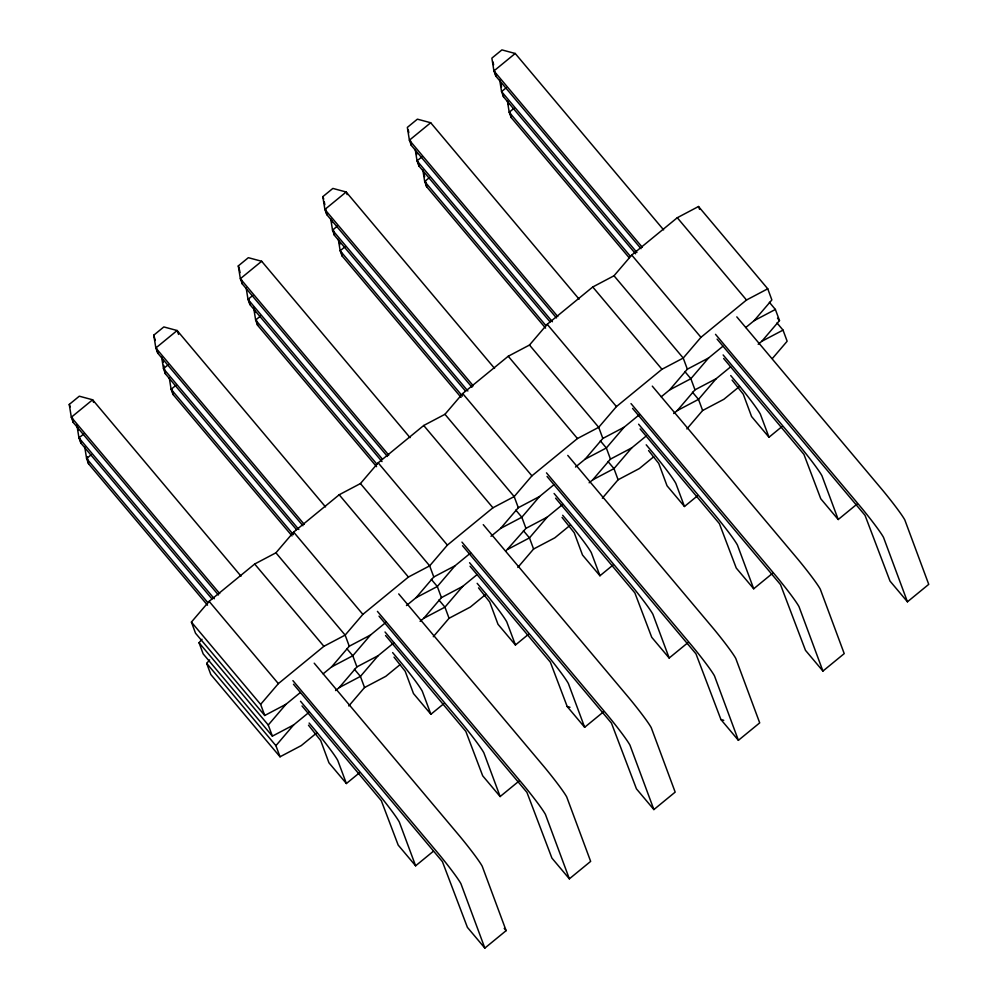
<?xml version="1.0" encoding="UTF-8"?>
<svg xmlns="http://www.w3.org/2000/svg" width="998" height="998" viewBox="0 0 998 998"><rect width="100%" height="100%" fill="white"/><g stroke="black" fill="none" stroke-linecap="round" stroke-linejoin="round"><path stroke-width="1.5" d="M300.373 692.5L285.989 704.276L264.744 715.491L195.521 633.206L191.404 622.078L209.131 601.345L254.677 564.02L275.922 552.817L293.649 532.084L339.195 494.759L360.44 483.556L378.167 462.823L423.713 425.497L444.958 414.295L462.685 393.561L508.231 356.249L529.489 345.034L547.203 324.3L592.75 286.987L614.007 275.772L631.734 255.051L677.28 217.726L698.525 206.511L767.749 288.796L771.866 299.936L754.139 320.657L745.755 327.531M309.218 712.173L293.637 724.935L272.379 736.137L203.155 653.852L199.039 642.724L201.995 639.269M316.853 732.819L301.271 745.593L280.026 756.796L210.803 674.511L206.686 663.383L209.63 659.928M264.744 715.491L260.628 704.363L278.355 683.63L323.901 646.305L345.146 635.102L362.873 614.369L408.419 577.044L429.664 565.841L447.391 545.108L492.937 507.782L514.182 496.58L531.909 475.846L577.455 438.534L598.713 427.319L616.44 406.585L661.973 369.272L683.231 358.057L700.958 337.324L746.504 300.011L767.749 288.796M272.379 736.137L268.262 725.01L285.989 704.276M323.14 673.837L331.536 666.963L349.263 646.23L370.507 635.027L386.089 622.253M280.026 756.796L275.91 745.668L293.637 724.935M370.507 635.027L352.781 655.748L331.536 666.963M335.577 690.566L339.17 687.61L356.897 666.889L378.155 655.674L393.736 642.912M406.473 605.561L416.054 597.702L433.781 576.969L455.038 565.766L470.619 552.992M378.155 655.674L360.428 676.407L339.17 687.61M455.038 565.766L437.311 586.5L416.054 597.702M348.789 705.96L364.544 687.535L385.789 676.332L400.173 664.543M420.096 621.305L423.701 618.348L441.428 597.627L462.673 586.412L477.056 574.636M490.991 536.3L500.572 528.441L518.299 507.708L539.556 496.505L553.94 484.716M462.673 586.412L444.946 607.146L423.701 618.348M539.556 496.505L521.829 517.238L500.572 528.441M433.307 636.699L449.063 618.273L470.308 607.071L485.889 594.297M505.824 551.058L525.946 528.366L547.191 517.151L562.772 504.389M575.509 467.039L585.102 459.18L602.829 438.446L624.074 427.244L639.656 414.469M547.191 517.151L529.464 537.885L508.219 549.1M624.074 427.244L606.347 447.977L585.102 459.18M517.825 567.45L533.581 549.012L554.838 537.81L570.419 525.048M589.144 482.783L592.737 479.838L610.464 459.105L631.709 447.902L646.093 436.114M661.225 396.792L669.621 389.919L687.348 369.185L708.592 357.983L722.976 346.194M631.709 447.902L613.982 468.623L592.737 479.838M708.592 357.983L690.865 378.716L669.621 389.919M602.343 498.189L618.099 479.764L639.356 468.549L653.74 456.76M673.662 413.521L677.255 410.577L694.982 389.844L716.24 378.641L730.623 366.852M716.24 378.641L698.513 399.375L677.255 410.577M686.874 428.928L702.629 410.502L723.874 399.287L739.456 386.525M758.181 344.26L761.773 341.316L779.5 320.583L775.384 309.455L769.371 302.294M772.377 358.519L787.148 341.241L783.031 330.113L777.005 322.953M218.412 594.983L73.241 422.441L71.32 417.239L69.261 404.427L79.304 396.194L92.614 399.786L241.017 576.17M302.93 525.721L157.771 353.18L155.838 347.978L153.779 335.166L163.822 326.932L177.133 330.525L325.535 506.922M387.449 456.46L242.289 283.919L240.356 278.716L238.297 265.905L248.352 257.684L261.663 261.264L410.053 437.66M471.967 387.212L326.808 214.657L324.886 209.455L322.828 196.643L332.87 188.422L346.181 192.003L494.571 368.399M261.663 261.264L240.356 278.716L388.758 455.113M579.102 299.138L430.699 122.742L409.405 140.194L411.326 145.396L556.485 317.95M663.62 229.877L515.217 53.48L493.923 70.933L495.844 76.135L641.015 248.689M83.695 434.005L78.954 437.885L80.888 443.087L211.963 598.9M168.213 364.744L163.485 368.624L165.406 373.826L296.493 529.639M252.731 295.495L248.003 299.363L249.924 304.577L382.009 461.575M337.249 226.234L332.521 230.114L334.442 235.316L465.53 391.129M421.78 156.973L417.039 160.853L418.973 166.055L550.048 321.867M506.298 87.712L501.57 91.591L503.491 96.794L635.576 253.791M91.329 454.664L86.601 458.544L88.523 463.746L207.509 605.175M175.848 385.403L171.12 389.282L173.041 394.484L292.027 535.914M260.378 316.141L255.638 320.021L257.571 325.223L376.545 466.652M344.896 246.88L340.168 250.76L342.089 255.962L461.064 397.391M429.414 177.619L424.686 181.499L426.608 186.701L545.582 328.13M513.933 108.37L509.205 112.238L511.126 117.452L629.102 257.684M308.482 725.197L320.682 740.528L328.941 762.796L346.393 783.53L359.405 772.864M394.01 657.133L405.2 671.267L413.471 693.535L430.911 714.269L443.923 703.602M478.529 587.872L489.719 602.006L497.99 624.274L515.43 645.007L528.441 634.354M562.049 517.426L574.237 532.745L582.508 555.025L599.948 575.759L612.972 565.093M648.563 450.535L658.767 463.484L667.026 485.764L684.466 506.497L697.49 495.831M732.083 380.088L743.285 394.222L751.556 416.503L768.996 437.236L782.008 426.57M302.02 705.948L381.323 800.683L398.177 845.081L415.617 865.815L433.357 851.269M385.54 635.501L465.841 731.422L482.695 775.82L500.135 796.554L519.06 781.047M470.058 566.24L550.36 662.161L567.213 706.559L584.653 727.293L603.59 711.786M555.587 498.164L634.878 592.899L651.731 637.298L669.171 658.031L688.109 642.525M640.105 428.903L719.396 523.638L736.25 568.049L753.702 588.783L772.627 573.264M723.625 358.457L803.926 454.377L820.78 498.788L838.22 519.521L857.145 504.002M293.487 684.229L442.413 861.636L467.401 927.367L484.841 948.1L506.136 930.647L482.221 866.252A36.664 2.445 50.7 0 0 460.066 836.586L314.208 663.183M379.015 616.165L526.944 792.375L551.919 858.105L569.359 878.839L590.654 861.386L566.739 796.99A36.664 2.445 50.7 0 0 544.584 767.325L398.726 593.922M462.536 545.719L611.462 723.113L636.437 788.844L653.877 809.578L675.172 792.125L651.27 727.729A36.664 2.445 50.7 0 0 629.114 698.064L483.257 524.661M547.054 476.458L695.98 653.852L720.955 719.583L738.395 740.316L759.703 722.864L735.788 658.48A36.664 2.445 50.7 0 0 713.632 628.802L567.775 455.4M632.57 408.382L780.498 584.591L805.473 650.334L822.926 671.068L844.221 653.615L820.306 589.219A36.664 2.445 50.7 0 0 798.15 559.541L652.293 386.139M717.1 339.133L865.029 515.33L890.004 581.073L907.444 601.806L928.739 584.354L904.824 519.958A36.664 2.445 50.7 0 0 882.669 490.28L736.811 316.877M754.139 320.657L775.384 309.455M761.773 341.316L783.031 330.113M720.955 719.583L723.75 720.307M567.213 706.559L569.995 707.283M515.217 53.48L501.907 49.9L491.864 58.134L493.923 70.933L642.325 247.329M430.699 122.742L417.389 119.161L407.346 127.395L409.405 140.194L557.807 316.591M777.504 318.2L779.5 320.583M677.28 217.726L746.504 300.011M715.516 334.33L861.374 507.733A36.664 2.445 50.7 0 1 883.529 537.411L907.444 601.806M636.911 252.469L501.57 91.591L499.736 80.202M723.126 354.951L799.785 446.106A36.664 2.445 50.7 0 1 821.953 475.772L838.22 519.521M631.734 255.051L700.958 337.324M630.486 256.411L509.205 112.238L507.371 100.86M730.723 375.547L738.208 384.48A36.664 2.445 50.7 0 1 760.364 414.145L768.996 437.236M614.007 275.772L683.231 358.057L687.348 369.185M684.853 371.555L690.865 378.716L694.982 389.844M692.487 392.214L698.513 399.375L702.629 410.502M592.75 286.987L661.973 369.272M630.998 403.591L776.856 576.994A36.664 2.445 50.7 0 1 799.011 606.672L822.926 671.068M552.393 321.73L417.039 160.853L415.218 149.463M638.608 424.212L715.267 515.367A36.664 2.445 50.7 0 1 737.422 545.033L753.702 588.783M547.203 324.3L616.44 406.585M545.968 325.672L424.686 181.499L422.853 170.122M646.205 444.809L653.69 453.728A36.664 2.445 50.7 0 1 675.846 483.406L684.466 506.497M529.489 345.034L598.713 427.319L602.829 438.446M600.322 440.817L606.347 447.977L610.464 459.105M607.969 461.475L613.982 468.623L618.099 479.764M508.231 356.249L577.455 438.534M473.277 385.852L324.886 209.455L346.181 192.003L347.142 194.61M546.48 472.852L692.338 646.255A36.664 2.445 50.7 0 1 714.493 675.92L738.395 740.316M467.862 390.991L332.521 230.114L330.687 218.724M554.09 493.474L630.748 584.628A36.664 2.445 50.7 0 1 652.904 614.294L669.171 658.031M462.685 393.561L531.909 475.846M462.448 396.119L340.168 250.76L338.334 239.383M562.685 515.267L569.159 522.989A36.664 2.445 50.7 0 1 591.315 552.667L599.948 575.759M444.958 414.295L514.182 496.58L518.299 507.708M515.804 510.078L521.829 517.238L525.946 528.366M523.451 530.736L529.464 537.885L533.581 549.012M423.713 425.497L492.937 507.782M461.962 542.114L607.807 715.516A36.664 2.445 50.7 0 1 629.975 745.182L653.877 809.578M382.346 459.055L248.003 299.363L246.169 287.985M469.571 562.735L546.23 653.89A36.664 2.445 50.7 0 1 568.386 683.555L584.653 727.293M378.167 462.823L447.391 545.108M376.92 464.182L255.638 320.021L253.579 307.222M477.156 583.331L484.641 592.251A36.664 2.445 50.7 0 1 506.797 621.929L515.43 645.007M360.44 483.556L429.664 565.841L433.781 576.969M431.286 579.339L437.311 586.5L441.428 597.627M438.92 599.998L444.946 607.146L449.063 618.273M339.195 494.759L408.419 577.044M304.24 524.362L155.838 347.978L177.133 330.525L178.58 334.43M377.431 611.375L523.289 784.777A36.664 2.445 50.7 0 1 545.444 814.443L569.359 878.839M298.826 529.501L163.485 368.624L161.651 357.247M385.041 631.996L461.712 723.138A36.664 2.445 50.7 0 1 483.868 752.816L500.135 796.554M293.649 532.084L362.873 614.369M293.412 534.641L171.12 389.282L169.286 377.905M392.638 652.592L400.123 661.512A36.664 2.445 50.7 0 1 422.279 691.19L430.911 714.269M275.922 552.817L345.146 635.102L349.263 646.23M346.768 648.6L352.781 655.748L356.897 666.889M354.402 669.246L360.428 676.407L364.544 687.535M254.677 564.02L323.901 646.305M504.202 928.34L506.136 930.647M219.722 593.623L71.32 417.239L92.614 399.786L93.575 402.381M292.913 680.636L438.771 854.039A36.664 2.445 50.7 0 1 460.926 883.704L484.841 948.1M214.308 598.763L78.954 437.885L76.896 425.086M300.523 701.257L377.182 792.4A36.664 2.445 50.7 0 1 399.337 822.078L415.617 865.815M209.131 601.345L278.355 683.63M207.883 602.705L86.601 458.544L84.768 447.154M309.118 723.039L315.605 730.773A36.664 2.445 50.7 0 1 337.761 760.439L346.393 783.53M191.404 622.078L260.628 704.363M199.039 642.724L268.262 725.01M206.686 663.383L275.91 745.668M698.525 206.511L699.548 209.306M322.828 196.643L323.726 199.101M238.297 265.905L239.208 268.362M153.779 335.166L155.251 340.455M69.261 404.427L70.172 406.885M508.057 101.896L508.618 104.715M510.015 111.788L511.126 117.452M500.971 84.069L501.532 86.901M502.93 93.962L503.491 96.794M493.049 62.001L493.611 64.833M495.008 71.893L495.844 76.135M424.088 173.976L424.649 176.808M425.485 181.05L426.608 186.701M416.178 151.908L416.727 154.74M418.125 161.813L418.973 166.055M408.257 129.84L408.806 132.672M410.215 139.745L411.326 145.396M339.295 241.828L339.856 244.66M341.254 251.721L342.089 255.962M331.373 219.76L331.935 222.591M333.332 229.652L334.442 235.316M324.288 201.933L324.849 204.765M325.685 209.006L326.808 214.657M254.49 309.667L255.051 312.499M256.723 320.982L257.571 325.223M248.814 298.913L249.924 304.577M239.495 269.772L240.044 272.604M241.454 279.677L242.289 283.919M171.93 388.833L173.041 394.484M162.612 359.692L163.173 362.524M163.734 365.343L165.406 373.826M156.923 348.938L157.771 353.18M87.125 456.672L88.523 463.746M77.807 427.531L78.368 430.363M80.052 438.846L80.888 443.087M72.13 416.777L73.241 422.441"/></g></svg>
